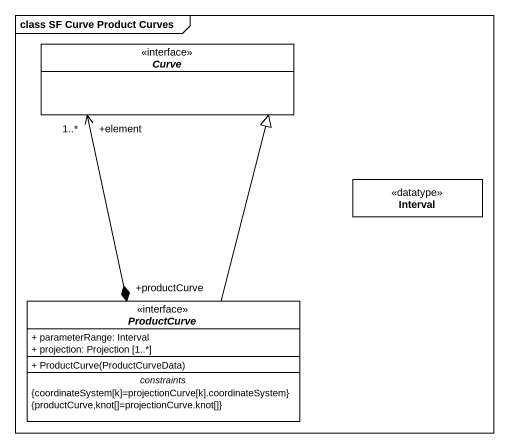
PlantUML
@startuml
mainframe class SF Curve Product Curves
hide circle
hide empty members
skinparam classAttributeIconSize 0
interface Curve
class Interval <<datatype>>
interface ProductCurve {
  + parameterRange: Interval
  + projection: Projection [1..*]
  --
  + ProductCurve(ProductCurveData)
  -- constraints --
  {coordinateSystem[k]=projectionCurve[k].coordinateSystem}
  {productCurve,knot[]=projectionCurve.knot[]}
}
Curve "+element\n1..*" <--* "+productCurve" ProductCurve
ProductCurve -up-|> Curve
@enduml
